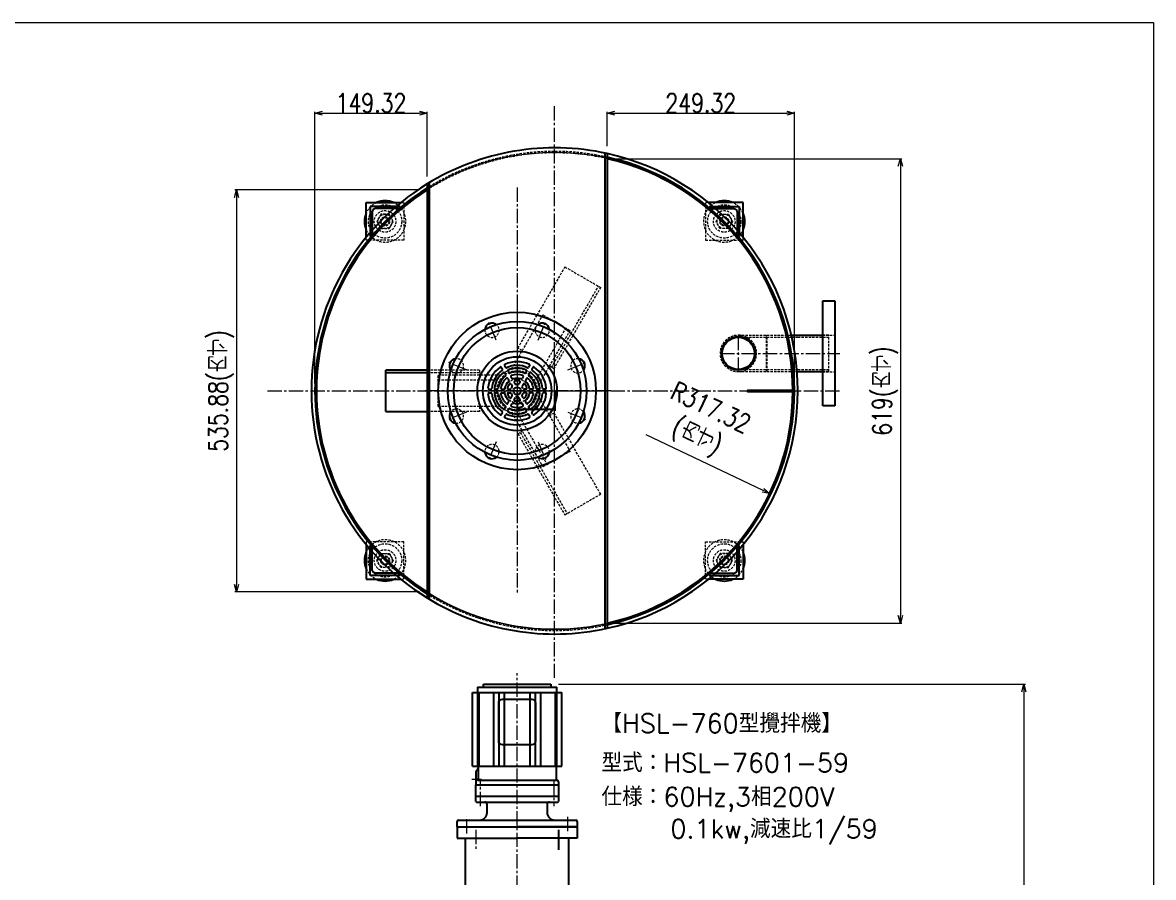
# Model space of a CAD drawing. Header units: millimetres. Extents: x 0 to 51411, y 0 to 16902.
# Drawn here: x 9935 to 11442, y 7975 to 9114 of the extents above; entities that cross this region are included whole.
import ezdxf

# ---------------------------------------------------------------- set-up
doc = ezdxf.new("R2010")
doc.units = ezdxf.units.MM
for name, pattern in [('CENTER2', [28.575, 19.05, -3.175, 3.175, -3.175]), ('HIDDEN', [9.525, 6.35, -3.175]), ('HIDDEN2', [4.7625, 3.175, -1.5875])]:
    doc.linetypes.add(name, pattern=pattern)
for name, color, linetype, lineweight in [('01_外形線', 7, 'Continuous', 25), ('03_かくれ線', 6, 'HIDDEN2', 13), ('04_中心線', 1, 'CENTER2', 9), ('07_寸法線', 3, 'Continuous', 9)]:
    doc.layers.add(name, color=color, linetype=linetype, lineweight=lineweight)
doc.layers.add('10_補助線', color=8, linetype='Continuous', lineweight=13, plot=False)
doc.styles.add('KSS_TXT', font='txt.shx', dxfattribs={"bigfont": 'extfont2.shx'})
doc.styles.add('寸法用', font='simplex.shx', dxfattribs={"width": 0.8, "bigfont": '@extfont2.shx'})
doc.dimstyles.new('機械製図用', dxfattribs={"dimtxt": 3.5, "dimasz": 3.5, "dimexe": 2, "dimexo": 0, "dimgap": 1.2, "dimtad": 1, "dimdsep": 46, "dimtxsty": '寸法用', "dimblk": 'OPEN30', "dimcen": 0, "dimclrd": 256, "dimclre": 256, "dimclrt": 7, "dimazin": 2, "dimtm": 1e-09, "dimtfac": 0.75, "dimtmove": 0, "dimatfit": 3, "dimldrblk": 'OPEN30', "dimfxl": 1, "dimlwd": -1, "dimlwe": -1, "dimarcsym": 0})

# ---------------------------------------------------------------- blocks, each defined once
blk = doc.blocks.new('_Open30')
at = {"color": 0, "linetype": 'ByBlock', "lineweight": -2}
for p, q in [((-1, 0.27), (0, 0)), ((0, 0), (-1, -0.27)), ((0, 0), (-1, 0))]:
    blk.add_line(p, q, dxfattribs=at)
blk = doc.blocks.new('*D1795')
at = {"layer": '07_寸法線', "transparency": 16777216}
for p, q in [((10649, 8231.9), (11271.2, 8231.9)), ((11269.2, 8221.9), (11269.2, 6174.8)), ((11023.2, 6164.8), (11271.2, 6164.8))]:
    blk.add_line(p, q, dxfattribs=at)
at = {"layer": 'Defpoints', "color": 0, "transparency": 16777216}
for p in [(10639, 8231.9), (11013.2, 6164.8), (11269.2, 6164.8)]:
    blk.add_point(p, dxfattribs=at)
at = {"layer": '07_寸法線', "transparency": 16777216, "xscale": 10, "yscale": 10, "zscale": 10}
for p, rotation in [((11269.2, 8231.9), 90), ((11269.2, 6164.8), 270)]:
    blk.add_blockref('_Open30', p, dxfattribs=dict(at, rotation=rotation))
at = {"layer": '07_寸法線', "color": 7, "transparency": 16777216, "insert": (11249, 7198.4), "char_height": 25, "attachment_point": 5, "rotation": 90, "style": '寸法用'}
blk.add_mtext('(2070)', dxfattribs=at)
blk = doc.blocks.new('L3×40×40')
for p, q in [((-3, 7.5), (-3, 38)), ((0, 40), (-1, 40)), ((0, 0), (0, 40)), ((-40, 0), (-40, 1)), ((-40, 0), (0, 0)), ((-38, 3), (-7.5, 3))]:
    blk.add_line(p, q)
for centre, radius, start, end in [((-1, 38), 2, 90, 180), ((-38, 1), 2, 90, 180), ((-7.5, 7.5), 4.5, 270, 0)]:
    blk.add_arc(centre, radius, start, end)
blk = doc.blocks.new('*D1803')
at = {"transparency": 16777216}
for p, q in [((10594, 8622.9), (10594, 8596.3)), ((10644, 8622.9), (10644, 8596.3)), ((10640.5, 8598.3), (10597.5, 8598.3))]:
    blk.add_line(p, q, dxfattribs=at)
at = {"layer": 'Defpoints', "color": 0, "transparency": 16777216}
for p in [(10594, 8622.9), (10644, 8622.9), (10594, 8598.3)]:
    blk.add_point(p, dxfattribs=at)
at = {"transparency": 16777216, "xscale": 3.5, "yscale": 3.5, "zscale": 3.5, "rotation": 180}
blk.add_blockref('_Open30', (10594, 8598.3), dxfattribs=at)
at = {"transparency": 16777216, "xscale": 3.5, "yscale": 3.5, "zscale": 3.5}
blk.add_blockref('_Open30', (10644, 8598.3), dxfattribs=at)
at = {"color": 7, "transparency": 16777216, "insert": (10619, 8601.2), "char_height": 3.5, "attachment_point": 5, "style": '寸法用'}
blk.add_mtext('50', dxfattribs=at)
blk = doc.blocks.new('*D1811')
at = {"layer": '07_寸法線', "transparency": 16777216}
for p, q in [((10714, 8949.2), (10714, 8995)), ((10963.3, 8632.9), (10963.3, 8995)), ((10724, 8993), (10953.3, 8993))]:
    blk.add_line(p, q, dxfattribs=at)
at = {"layer": 'Defpoints', "color": 0, "transparency": 16777216}
for p in [(10963.3, 8993), (10714, 8939.2), (10963.3, 8622.9)]:
    blk.add_point(p, dxfattribs=at)
at = {"layer": '07_寸法線', "transparency": 16777216, "xscale": 10, "yscale": 10, "zscale": 10, "rotation": 180}
blk.add_blockref('_Open30', (10714, 8993), dxfattribs=at)
at = {"layer": '07_寸法線', "transparency": 16777216, "xscale": 10, "yscale": 10, "zscale": 10}
blk.add_blockref('_Open30', (10963.3, 8993), dxfattribs=at)
at = {"layer": '07_寸法線', "color": 7, "transparency": 16777216, "insert": (10838.6, 9006.7), "char_height": 25, "attachment_point": 5, "style": '寸法用'}
blk.add_mtext('249.32', dxfattribs=at)
blk = doc.blocks.new('*D1812')
at = {"layer": '07_寸法線', "transparency": 16777216}
for p, q in [((10324.7, 8632.9), (10324.7, 8995)), ((10474, 8908.7), (10474, 8995)), ((10334.7, 8993), (10464, 8993))]:
    blk.add_line(p, q, dxfattribs=at)
at = {"layer": 'Defpoints', "color": 0, "transparency": 16777216}
for p in [(10474, 8993), (10474, 8898.7), (10324.7, 8622.9)]:
    blk.add_point(p, dxfattribs=at)
at = {"layer": '07_寸法線', "transparency": 16777216, "xscale": 10, "yscale": 10, "zscale": 10, "rotation": 180}
blk.add_blockref('_Open30', (10324.7, 8993), dxfattribs=at)
at = {"layer": '07_寸法線', "transparency": 16777216, "xscale": 10, "yscale": 10, "zscale": 10}
blk.add_blockref('_Open30', (10474, 8993), dxfattribs=at)
at = {"layer": '07_寸法線', "color": 7, "transparency": 16777216, "insert": (10399.3, 9006.7), "char_height": 25, "attachment_point": 5, "style": '寸法用'}
blk.add_mtext('149.32', dxfattribs=at)
blk = doc.blocks.new('*D1813')
at = {"layer": '07_寸法線', "transparency": 16777216}
for p, q in [((10724, 8932.4), (11106.5, 8932.4)), ((11104.5, 8922.4), (11104.5, 8323.4)), ((10724, 8313.4), (11106.5, 8313.4))]:
    blk.add_line(p, q, dxfattribs=at)
at = {"layer": 'Defpoints', "color": 0, "transparency": 16777216}
for p in [(10714, 8932.4), (10714, 8313.4), (11104.5, 8313.4)]:
    blk.add_point(p, dxfattribs=at)
at = {"layer": '07_寸法線', "transparency": 16777216, "xscale": 10, "yscale": 10, "zscale": 10}
for p, rotation in [((11104.5, 8932.4), 90), ((11104.5, 8313.4), 270)]:
    blk.add_blockref('_Open30', p, dxfattribs=dict(at, rotation=rotation))
at = {"layer": '07_寸法線', "color": 7, "transparency": 16777216, "insert": (11084.3, 8622.9), "char_height": 25, "attachment_point": 5, "rotation": 90, "style": '寸法用'}
blk.add_mtext('619(内寸)', dxfattribs=at)
blk = doc.blocks.new('*D1814')
at = {"layer": '07_寸法線', "transparency": 16777216}
for p, q in [((10464, 8890.8), (10218, 8890.8)), ((10220, 8880.8), (10220, 8365)), ((10464, 8355), (10218, 8355))]:
    blk.add_line(p, q, dxfattribs=at)
at = {"layer": 'Defpoints', "color": 0, "transparency": 16777216}
for p in [(10474, 8890.8), (10220, 8355), (10474, 8355)]:
    blk.add_point(p, dxfattribs=at)
at = {"layer": '07_寸法線', "transparency": 16777216, "xscale": 10, "yscale": 10, "zscale": 10}
for p, rotation in [((10220, 8890.8), 90), ((10220, 8355), 270)]:
    blk.add_blockref('_Open30', p, dxfattribs=dict(at, rotation=rotation))
at = {"layer": '07_寸法線', "color": 7, "transparency": 16777216, "insert": (10199.8, 8622.9), "char_height": 25, "attachment_point": 5, "rotation": 90, "style": '寸法用'}
blk.add_mtext('535.88(内寸)', dxfattribs=at)
blk = doc.blocks.new('*D1815')
at = {"layer": '07_寸法線', "transparency": 16777216}
blk.add_line((10765.4, 8565), (10921.4, 8490.6), dxfattribs=at)
blk.add_arc((10644, 8622.9), 317.3, 237.606, 334.8656, dxfattribs=at)
at = {"layer": 'Defpoints', "color": 0, "transparency": 16777216}
for p in [(10644, 8622.9), (10930.4, 8486.3)]:
    blk.add_point(p, dxfattribs=at)
at = {"layer": '07_寸法線', "transparency": 16777216, "xscale": 10, "yscale": 10, "zscale": 10, "rotation": 334.5044658843929}
blk.add_blockref('_Open30', (10930.4, 8486.3), dxfattribs=at)
at = {"layer": '07_寸法線', "color": 7, "transparency": 16777216, "insert": (10841.2, 8578.6), "char_height": 25, "attachment_point": 5, "rotation": 334.5045, "style": '寸法用'}
blk.add_mtext('R317.32\\P(内寸)', dxfattribs=at)

msp = doc.modelspace()

# ---------------------------------------------------------------- linework, layer by layer
for centre, radius in [((10593.986, 8622.892), 105), ((10593.986, 8622.892), 92.5), ((10593.986, 8622.892), 84.5), ((10888.935, 8672.892), 22.5), ((10593.986, 8622.892), 53), ((10593.986, 8622.892), 45.612)]:
    msp.add_circle(centre, radius)
at = {"layer": '01_外形線'}
for p, q in [((10710.986, 8939.889), (10710.986, 8305.895)), ((10713.986, 8939.24), (10713.986, 8306.544)), ((10473.986, 8898.71), (10473.986, 8347.073)), ((10476.986, 8900.537), (10476.986, 8345.246)), ((10393.038, 8873.84), (10439.044, 8873.84)), ((10393.038, 8827.834), (10393.038, 8873.84)), ((10894.933, 8873.84), (10848.927, 8873.84)), ((10894.933, 8827.834), (10894.933, 8873.84)), ((11001.031, 8602.892), (11001.031, 8742.892)), ((11001.031, 8742.892), (11017.031, 8742.892)), ((11017.031, 8742.892), (11017.031, 8602.892)), ((10959.351, 8697.192), (11001.031, 8697.192)), ((10418.986, 8595.289), (10418.986, 8650.495)), ((10473.986, 8650.495), (10418.986, 8650.495)), ((10473.986, 8646.959), (10418.986, 8646.959)), ((10572.901, 8654.411), (10574.408, 8651.801)), ((10577.175, 8647.009), (10578.687, 8644.39)), ((10577.231, 8656.911), (10578.738, 8654.301)), ((10581.505, 8649.509), (10583.017, 8646.89)), ((10606.466, 8649.509), (10604.954, 8646.89)), ((10610.74, 8656.911), (10609.233, 8654.301)), ((10610.796, 8647.009), (10609.285, 8644.39)), ((10615.07, 8654.411), (10613.563, 8651.801)), ((10966.965, 8648.592), (11001.031, 8648.592)), ((10581.467, 8639.574), (10582.992, 8636.933)), ((10585.797, 8642.074), (10587.322, 8639.433)), ((10585.82, 8632.034), (10587.405, 8629.29)), ((10590.151, 8634.534), (10591.735, 8631.79)), ((10597.82, 8634.534), (10596.236, 8631.79)), ((10602.151, 8632.034), (10600.566, 8629.29)), ((10602.174, 8642.074), (10600.649, 8639.433)), ((10606.504, 8639.574), (10604.979, 8636.933)), ((10556.147, 8625.392), (10559.161, 8625.392)), ((10556.147, 8620.392), (10559.161, 8620.392)), ((10564.694, 8625.392), (10567.718, 8625.392)), ((10564.694, 8620.392), (10567.718, 8620.392)), ((10573.279, 8625.392), (10576.329, 8625.392)), ((10573.279, 8620.392), (10576.329, 8620.392)), ((10581.986, 8625.392), (10585.154, 8625.392)), ((10581.986, 8620.392), (10585.154, 8620.392)), ((10605.986, 8625.392), (10602.817, 8625.392)), ((10605.986, 8620.392), (10602.817, 8620.392)), ((10614.692, 8625.392), (10611.642, 8625.392)), ((10614.692, 8620.392), (10611.642, 8620.392)), ((10623.277, 8625.392), (10620.253, 8625.392)), ((10623.277, 8620.392), (10620.253, 8620.392)), ((10631.824, 8625.392), (10628.81, 8625.392)), ((10631.824, 8620.392), (10628.81, 8620.392)), ((10581.467, 8606.21), (10582.992, 8608.851)), ((10585.797, 8603.71), (10587.322, 8606.351)), ((10585.82, 8613.749), (10587.405, 8616.493)), ((10590.151, 8611.249), (10591.735, 8613.993)), ((10597.82, 8611.249), (10596.236, 8613.993)), ((10602.151, 8613.749), (10600.566, 8616.493)), ((10602.174, 8603.71), (10600.649, 8606.351)), ((10606.504, 8606.21), (10604.979, 8608.851)), ((11017.031, 8602.892), (11001.031, 8602.892)), ((10418.986, 8595.289), (10473.986, 8595.289)), ((10572.901, 8591.373), (10574.408, 8593.983)), ((10577.175, 8598.774), (10578.687, 8601.393)), ((10577.231, 8588.873), (10578.738, 8591.483)), ((10581.505, 8596.274), (10583.017, 8598.893)), ((10606.466, 8596.274), (10604.954, 8598.893)), ((10610.74, 8588.873), (10609.233, 8591.483)), ((10610.796, 8598.774), (10609.285, 8601.393)), ((10615.07, 8591.373), (10613.563, 8593.983)), ((10393.038, 8417.95), (10393.038, 8371.944)), ((10894.933, 8417.95), (10894.933, 8371.944)), ((10393.038, 8371.944), (10439.044, 8371.944)), ((10894.933, 8371.944), (10848.927, 8371.944)), ((10541.236, 8227.906), (10646.736, 8227.906)), ((10541.236, 8227.906), (10541.236, 8220.905)), ((10548.986, 8231.906), (10638.985, 8231.906)), ((10548.986, 8227.906), (10548.986, 8231.906)), ((10638.985, 8231.906), (10638.985, 8227.906)), ((10646.736, 8220.906), (10646.736, 8227.906)), ((10534.486, 8220.906), (10653.486, 8220.906)), ((10534.486, 8122.906), (10534.486, 8220.906)), ((10541.557, 8122.906), (10541.557, 8220.906)), ((10541.877, 8122.906), (10541.877, 8220.906)), ((10543.455, 8122.906), (10543.455, 8220.906)), ((10562.986, 8122.906), (10562.986, 8220.906)), ((10569.986, 8122.906), (10569.986, 8220.906)), ((10613.986, 8211.716), (10573.986, 8211.716)), ((10576.986, 8122.906), (10576.986, 8220.906)), ((10610.985, 8220.906), (10610.985, 8122.906)), ((10617.985, 8220.906), (10617.985, 8122.906)), ((10624.985, 8220.906), (10624.985, 8122.906)), ((10644.516, 8220.906), (10644.516, 8122.906)), ((10646.095, 8220.906), (10646.095, 8122.906)), ((10646.414, 8220.906), (10646.414, 8122.906)), ((10653.486, 8122.906), (10653.486, 8220.906)), ((10568.986, 8206.716), (10568.986, 8156.716)), ((10618.986, 8156.716), (10618.986, 8206.716)), ((10573.986, 8151.716), (10613.986, 8151.716)), ((10534.486, 8122.906), (10653.486, 8122.906)), ((10541.986, 8122.906), (10541.986, 8105.779)), ((10645.986, 8122.906), (10645.986, 8105.779)), ((10538.986, 8114.906), (10538.986, 8097.906)), ((10538.986, 8097.906), (10648.986, 8097.906)), ((10538.986, 8075.906), (10538.986, 8097.906)), ((10541.986, 8103.906), (10645.986, 8103.906)), ((10648.986, 8101.906), (10648.986, 8097.906)), ((10648.986, 8097.906), (10648.986, 8075.906)), ((10538.986, 8082.906), (10593.986, 8082.906)), ((10539.986, 8074.906), (10593.986, 8074.906)), ((10593.986, 8082.906), (10648.986, 8082.906)), ((10593.986, 8074.906), (10647.986, 8074.906)), ((10553.986, 8060.906), (10553.986, 8071.906)), ((10633.986, 8071.906), (10633.986, 8060.906)), ((10513.986, 8041.906), (10513.986, 8048.906)), ((10515.986, 8050.906), (10593.986, 8050.906)), ((10593.986, 8050.906), (10671.985, 8050.906)), ((10673.985, 8048.906), (10673.985, 8041.906)), ((10513.986, 8041.906), (10513.986, 8026.906)), ((10513.986, 8041.906), (10593.986, 8041.906)), ((10513.986, 8041.906), (10593.986, 8041.906)), ((10513.986, 8041.906), (10593.986, 8041.906)), ((10513.986, 8041.906), (10593.986, 8041.906)), ((10673.985, 8041.906), (10593.986, 8041.906)), ((10593.986, 8041.906), (10673.985, 8041.906)), ((10673.985, 8041.906), (10593.986, 8041.906)), ((10593.986, 8041.906), (10673.985, 8041.906)), ((10648.986, 8037.906), (10648.986, 8011.406)), ((10673.985, 8041.906), (10673.985, 8026.906)), ((10513.986, 8026.906), (10593.986, 8026.906)), ((10524.986, 7943.906), (10524.986, 8026.906)), ((10524.986, 8026.906), (10544.486, 8026.906)), ((10673.985, 8026.906), (10593.986, 8026.906)), ((10662.986, 8026.906), (10643.486, 8026.906)), ((10662.986, 7943.906), (10662.986, 8026.906))]:
    msp.add_line(p, q, dxfattribs=at)
msp.add_lwpolyline([(10961.303, 8623.892), (10961.303, 8621.892), (10901.303, 8621.892), (10901.303, 8623.892)], close=True, dxfattribs=at)
for centre, radius in [((10593.986, 8622.892), 105), ((10888.685, 8672.892), 21.5), ((10593.986, 8622.892), 5)]:
    msp.add_circle(centre, radius, dxfattribs=at)
for centre, radius, start, end in [((10643.986, 8622.892), 324, 77.5229, 121.647468), ((10643.986, 8622.892), 324, 282.4771, 77.5229), ((10643.986, 8622.892), 319.319, 282.66301, 77.33699), ((10643.986, 8622.892), 317.319, 282.74416, 77.25584), ((10643.986, 8622.892), 324, 121.647468, 238.352532), ((10643.986, 8622.892), 319.319, 122.166577, 237.833423), ((10643.986, 8622.892), 317.319, 122.393979, 237.606021), ((10418.038, 8848.847), 27.5, 65.34099, 114.65901), ((10869.933, 8848.847), 27.5, 65.34099, 114.65901), ((10418.144, 8848.741), 27.5, 155.915531, 204.084469), ((10869.827, 8848.741), 27.5, 335.915531, 24.084469), ((10560.501, 8703.731), 9.5, 50.41646, 173.35197), ((10627.47, 8703.731), 9.5, 6.64803, 129.58354), ((10513.146, 8656.377), 9.5, 95.41646, 218.35197), ((10674.825, 8656.377), 9.5, 321.64803, 84.58354), ((10593.986, 8622.892), 39, 125.284733, 174.715267), ((10593.986, 8622.892), 34, 125.73917, 174.26083), ((10593.986, 8622.892), 30.5, 126.813854, 173.186146), ((10572.035, 8653.911), 1, 30, 125.284733), ((10573.542, 8651.301), 1, 305.73917, 30), ((10576.309, 8646.509), 1, 30, 126.813854), ((10578.097, 8657.411), 1, 114.715267, 210), ((10593.986, 8622.892), 39, 65.284733, 114.715267), ((10579.604, 8654.801), 1, 210, 294.26083), ((10593.986, 8622.892), 34, 65.73917, 114.26083), ((10582.371, 8650.009), 1, 113.186146, 210), ((10593.986, 8622.892), 30.5, 66.813854, 113.186146), ((10583.883, 8647.39), 1, 210, 292.410458), ((10593.986, 8622.892), 25.5, 67.589542, 112.410458), ((10604.088, 8647.39), 1, 247.589542, 330), ((10605.6, 8650.009), 1, 330, 66.813854), ((10608.367, 8654.801), 1, 245.73917, 330), ((10609.874, 8657.411), 1, 330, 65.284733), ((10611.662, 8646.509), 1, 53.186146, 150), ((10593.986, 8622.892), 30.5, 6.813854, 53.186146), ((10614.429, 8651.301), 1, 150, 234.26083), ((10593.986, 8622.892), 34, 5.73917, 54.26083), ((10615.936, 8653.911), 1, 54.715267, 150), ((10593.986, 8622.892), 39, 5.284733, 54.715267), ((10593.986, 8622.892), 25.5, 127.589542, 172.410458), ((10593.986, 8622.892), 22, 129.594068, 170.405932), ((10593.986, 8622.892), 17, 131.212271, 168.787729), ((10577.821, 8643.89), 1, 307.589542, 30), ((10580.601, 8639.074), 1, 30, 129.594068), ((10593.986, 8622.892), 13.5, 136.260205, 163.739795), ((10582.126, 8636.433), 1, 311.212271, 30), ((10584.954, 8631.534), 1, 30, 136.260205), ((10586.663, 8642.574), 1, 110.405932, 210), ((10593.986, 8622.892), 22, 69.594068, 110.405932), ((10588.188, 8639.933), 1, 210, 288.787729), ((10593.986, 8622.892), 17, 71.212271, 108.787729), ((10591.017, 8635.034), 1, 103.739795, 210), ((10593.986, 8622.892), 13.5, 76.260205, 103.739795), ((10596.954, 8635.034), 1, 330, 76.260205), ((10599.783, 8639.933), 1, 251.212271, 330), ((10601.308, 8642.574), 1, 330, 69.594068), ((10603.017, 8631.534), 1, 43.739795, 150), ((10593.986, 8622.892), 13.5, 16.260205, 43.739795), ((10605.845, 8636.433), 1, 150, 228.787729), ((10593.986, 8622.892), 17, 11.212271, 48.787729), ((10607.37, 8639.074), 1, 50.405932, 150), ((10593.986, 8622.892), 22, 9.594068, 50.405932), ((10610.151, 8643.89), 1, 150, 232.410458), ((10593.986, 8622.892), 25.5, 7.589542, 52.410458), ((10556.147, 8626.392), 1, 174.715267, 270), ((10556.147, 8619.392), 1, 90, 185.284733), ((10593.986, 8622.892), 39, 185.284733, 234.715267), ((10559.161, 8626.392), 1, 270, 354.26083), ((10559.161, 8619.392), 1, 5.73917, 90), ((10593.986, 8622.892), 34, 185.73917, 234.26083), ((10564.694, 8626.392), 1, 173.186146, 270), ((10564.694, 8619.392), 1, 90, 186.813854), ((10593.986, 8622.892), 30.5, 186.813854, 233.186146), ((10567.718, 8626.392), 1, 270, 352.410458), ((10567.718, 8619.392), 1, 7.589542, 90), ((10593.986, 8622.892), 25.5, 187.589542, 232.410458), ((10573.279, 8626.392), 1, 170.405932, 270), ((10573.279, 8619.392), 1, 90, 189.594068), ((10593.986, 8622.892), 22, 189.594068, 230.405932), ((10576.329, 8626.392), 1, 270, 348.787729), ((10576.329, 8619.392), 1, 11.212271, 90), ((10593.986, 8622.892), 17, 191.212271, 228.787729), ((10581.986, 8626.392), 1, 163.739795, 270), ((10581.986, 8619.392), 1, 90, 196.260205), ((10593.986, 8622.892), 13.5, 196.260205, 223.739795), ((10585.154, 8626.392), 1, 270, 338.381728), ((10585.154, 8619.392), 1, 21.618272, 90), ((10593.986, 8622.892), 8.5, 141.618272, 158.381728), ((10593.986, 8622.892), 8.5, 201.618272, 218.381728), ((10586.539, 8628.79), 1, 321.618272, 30), ((10586.539, 8616.993), 1, 330, 38.381728), ((10592.601, 8632.29), 1, 210, 278.381728), ((10593.986, 8622.892), 8.5, 81.618272, 98.381728), ((10595.37, 8632.29), 1, 261.618272, 330), ((10601.433, 8628.79), 1, 150, 218.381728), ((10601.433, 8616.993), 1, 141.618272, 210), ((10593.986, 8622.892), 8.5, 21.618272, 38.381728), ((10593.986, 8622.892), 8.5, 321.618272, 338.381728), ((10602.817, 8626.392), 1, 201.618272, 270), ((10602.817, 8619.392), 1, 90, 158.381728), ((10593.986, 8622.892), 13.5, 316.260205, 343.739795), ((10593.986, 8622.892), 17, 311.212271, 348.787729), ((10605.986, 8626.392), 1, 270, 16.260205), ((10605.986, 8619.392), 1, 343.739795, 90), ((10593.986, 8622.892), 22, 309.594068, 350.405932), ((10593.986, 8622.892), 25.5, 307.589542, 352.410458), ((10611.642, 8626.392), 1, 191.212271, 270), ((10611.642, 8619.392), 1, 90, 168.787729), ((10593.986, 8622.892), 30.5, 306.813854, 353.186146), ((10593.986, 8622.892), 34, 305.73917, 354.26083), ((10614.692, 8626.392), 1, 270, 9.594068), ((10614.692, 8619.392), 1, 350.405932, 90), ((10593.986, 8622.892), 39, 305.284733, 354.715267), ((10620.253, 8626.392), 1, 187.589542, 270), ((10620.253, 8619.392), 1, 90, 172.410458), ((10623.277, 8626.392), 1, 270, 6.813854), ((10623.277, 8619.392), 1, 353.186146, 90), ((10628.81, 8626.392), 1, 185.73917, 270), ((10628.81, 8619.392), 1, 90, 174.26083), ((10631.824, 8626.392), 1, 270, 5.284733), ((10631.824, 8619.392), 1, 354.715267, 90), ((10577.821, 8601.893), 1, 330, 52.410458), ((10580.601, 8606.71), 1, 230.405932, 330), ((10582.126, 8609.351), 1, 330, 48.787729), ((10584.954, 8614.249), 1, 223.739795, 330), ((10586.663, 8603.21), 1, 150, 249.594068), ((10593.986, 8622.892), 22, 249.594068, 290.405932), ((10588.188, 8605.851), 1, 71.212271, 150), ((10593.986, 8622.892), 17, 251.212271, 288.787729), ((10591.017, 8610.749), 1, 150, 256.260205), ((10593.986, 8622.892), 13.5, 256.260205, 283.739795), ((10592.601, 8613.493), 1, 81.618272, 150), ((10593.986, 8622.892), 8.5, 261.618272, 278.381728), ((10595.37, 8613.493), 1, 30, 98.381728), ((10596.954, 8610.749), 1, 283.739795, 30), ((10599.783, 8605.851), 1, 30, 108.787729), ((10601.308, 8603.21), 1, 290.405932, 30), ((10603.017, 8614.249), 1, 210, 316.260205), ((10605.845, 8609.351), 1, 131.212271, 210), ((10607.37, 8606.71), 1, 210, 309.594068), ((10610.151, 8601.893), 1, 127.589542, 210), ((10513.146, 8589.407), 9.5, 141.64803, 264.58354), ((10572.035, 8591.873), 1, 234.715267, 330), ((10573.542, 8594.483), 1, 330, 54.26083), ((10576.309, 8599.274), 1, 233.186146, 330), ((10578.097, 8588.373), 1, 150, 245.284733), ((10593.986, 8622.892), 39, 245.284733, 294.715267), ((10579.604, 8590.983), 1, 65.73917, 150), ((10593.986, 8622.892), 34, 245.73917, 294.26083), ((10582.371, 8595.774), 1, 150, 246.813854), ((10593.986, 8622.892), 30.5, 246.813854, 293.186146), ((10583.883, 8598.393), 1, 67.589542, 150), ((10593.986, 8622.892), 25.5, 247.589542, 292.410458), ((10604.088, 8598.393), 1, 30, 112.410458), ((10605.6, 8595.774), 1, 293.186146, 30), ((10608.367, 8590.983), 1, 30, 114.26083), ((10609.874, 8588.373), 1, 294.715267, 30), ((10611.662, 8599.274), 1, 210, 306.813854), ((10614.429, 8594.483), 1, 125.73917, 210), ((10615.936, 8591.873), 1, 210, 305.284733), ((10674.825, 8589.407), 9.5, 275.41646, 38.35197), ((10560.501, 8542.052), 9.5, 186.64803, 309.58354), ((10627.47, 8542.052), 9.5, 230.41646, 353.35197), ((10418.144, 8397.042), 27.5, 155.915531, 204.084469), ((10869.827, 8397.042), 27.5, 335.915531, 24.084469), ((10418.038, 8396.936), 27.5, 245.34099, 294.65901), ((10869.933, 8396.936), 27.5, 245.34099, 294.65901), ((10643.986, 8622.892), 324, 238.352532, 282.4771), ((10573.986, 8206.716), 5, 90, 180), ((10613.986, 8206.716), 5, 0, 90), ((10573.986, 8156.716), 5, 180, 270), ((10613.986, 8156.716), 5, 270, 0), ((10538.986, 8120.102), 3, 300.00026, 0), ((10541.986, 8114.906), 3, 120.000256, 180), ((10539.986, 8105.779), 2, 284.47729, 0), ((10647.986, 8105.779), 2, 180, 255.52271), ((10540.986, 8101.906), 2, 104.477292, 180), ((10646.986, 8101.906), 2, 0, 75.52271), ((10539.986, 8075.906), 1, 180, 270), ((10550.986, 8071.906), 3, 0, 90), ((10636.986, 8071.906), 3, 90, 180), ((10647.986, 8075.906), 1, 270, 0), ((10543.986, 8060.906), 10, 270, 0), ((10643.986, 8060.906), 10, 180, 270), ((10515.986, 8048.906), 2, 90, 180), ((10671.985, 8048.906), 2, 0, 90)]:
    msp.add_arc(centre, radius, start, end, dxfattribs=at)
at = {"layer": '03_かくれ線'}
for p, q in [((10439.044, 8873.84), (10443.038, 8873.84)), ((10443.038, 8873.84), (10443.038, 8823.84)), ((10844.933, 8873.84), (10844.933, 8823.84)), ((10848.927, 8873.84), (10844.933, 8873.84)), ((10412.553, 8858.34), (10407.068, 8848.84)), ((10423.523, 8858.34), (10412.553, 8858.34)), ((10429.007, 8848.84), (10423.523, 8858.34)), ((10858.964, 8848.84), (10864.449, 8858.34)), ((10864.449, 8858.34), (10875.418, 8858.34)), ((10875.418, 8858.34), (10880.903, 8848.84)), ((10407.068, 8848.84), (10412.553, 8839.34)), ((10423.523, 8839.34), (10429.007, 8848.84)), ((10864.449, 8839.34), (10858.964, 8848.84)), ((10880.903, 8848.84), (10875.418, 8839.34)), ((10393.038, 8823.84), (10393.038, 8827.834)), ((10412.553, 8839.34), (10423.523, 8839.34)), ((10875.418, 8839.34), (10864.449, 8839.34)), ((10894.933, 8823.84), (10894.933, 8827.834)), ((10443.038, 8823.84), (10393.038, 8823.84)), ((10844.933, 8823.84), (10894.933, 8823.84)), ((10888.685, 8697.192), (10959.351, 8697.192)), ((10888.685, 8694.392), (10968.087, 8694.392)), ((10927.035, 8695.992), (10926.256, 8697.214)), ((10926.263, 8648.792), (10926.263, 8697.014)), ((10927.035, 8648.592), (10927.035, 8697.192)), ((10968.087, 8694.392), (11009.031, 8694.392)), ((11001.031, 8697.442), (11017.031, 8697.442)), ((11009.031, 8697.192), (11001.031, 8697.192)), ((11009.031, 8648.592), (11009.031, 8697.192)), ((10888.685, 8651.392), (10968.087, 8651.392)), ((10888.685, 8648.592), (10966.965, 8648.592)), ((10926.273, 8648.596), (10927.035, 8649.792)), ((10968.087, 8651.392), (11009.031, 8651.392)), ((11009.031, 8648.592), (11001.031, 8648.592)), ((11001.031, 8648.342), (11017.031, 8648.342)), ((10488.986, 8643.751), (10491.078, 8643.751)), ((10488.986, 8637.387), (10489.991, 8637.387)), ((10563.986, 8622.892), (10623.986, 8622.892)), ((10488.986, 8602.032), (10491.078, 8602.032)), ((10443.038, 8421.944), (10393.038, 8421.944)), ((10393.038, 8421.944), (10393.038, 8417.95)), ((10443.038, 8371.944), (10443.038, 8421.944)), ((10844.933, 8371.944), (10844.933, 8421.944)), ((10844.933, 8421.944), (10894.933, 8421.944)), ((10894.933, 8421.944), (10894.933, 8417.95)), ((10407.068, 8396.944), (10412.553, 8406.444)), ((10412.553, 8406.444), (10423.523, 8406.444)), ((10423.523, 8406.444), (10429.007, 8396.944)), ((10864.449, 8406.444), (10858.964, 8396.944)), ((10875.418, 8406.444), (10864.449, 8406.444)), ((10880.903, 8396.944), (10875.418, 8406.444)), ((10412.553, 8387.444), (10407.068, 8396.944)), ((10429.007, 8396.944), (10423.523, 8387.444)), ((10858.964, 8396.944), (10864.449, 8387.444)), ((10875.418, 8387.444), (10880.903, 8396.944)), ((10423.523, 8387.444), (10412.553, 8387.444)), ((10864.449, 8387.444), (10875.418, 8387.444)), ((10439.044, 8371.944), (10443.038, 8371.944)), ((10848.927, 8371.944), (10844.933, 8371.944))]:
    msp.add_line(p, q, dxfattribs=at)
at = {"layer": '03_かくれ線', "transparency": 33554559}
for p, q in [((10657.58, 8788.248), (10620.734, 8724.428)), ((10657.58, 8788.248), (10705.391, 8760.645)), ((10665.931, 8699.37), (10702.329, 8762.412)), ((10668.544, 8696.824), (10705.391, 8760.645)), ((10586.701, 8651.994), (10627.374, 8722.442)), ((10595.08, 8679.995), (10620.734, 8724.428)), ((10628.421, 8724.254), (10627.374, 8722.442)), ((10628.421, 8724.254), (10664.551, 8703.395)), ((10619.672, 8638.39), (10658.536, 8705.706)), ((10622.831, 8631.134), (10663.504, 8701.582)), ((10639.829, 8654.159), (10665.931, 8699.37)), ((10642.891, 8652.391), (10668.544, 8696.824)), ((10659.039, 8706.577), (10658.536, 8705.706)), ((10664.551, 8703.395), (10663.504, 8701.582)), ((10600.921, 8676.623), (10595.08, 8679.995)), ((10543.986, 8650.495), (10473.986, 8650.495)), ((10543.986, 8646.959), (10473.986, 8646.959)), ((10543.986, 8650.495), (10543.986, 8643.751)), ((10593.986, 8652.892), (10593.986, 8592.892)), ((10642.891, 8652.391), (10637.051, 8655.763)), ((10488.986, 8602.032), (10488.986, 8643.751)), ((10567.72, 8637.387), (10489.991, 8637.387)), ((10572.425, 8643.751), (10491.078, 8643.751)), ((10572.425, 8602.032), (10491.078, 8602.032)), ((10543.986, 8602.032), (10543.986, 8595.289)), ((10622.831, 8614.649), (10663.504, 8544.201)), ((10543.986, 8595.289), (10473.986, 8595.289)), ((10586.701, 8593.79), (10627.374, 8523.342)), ((10594.565, 8592.897), (10633.429, 8525.582)), ((10637.051, 8590.02), (10642.891, 8593.392)), ((10642.891, 8593.392), (10668.544, 8548.959)), ((10595.08, 8565.789), (10600.921, 8569.161)), ((10595.08, 8565.789), (10620.734, 8521.356)), ((10598.142, 8567.557), (10624.245, 8522.346)), ((10664.551, 8542.389), (10628.421, 8521.529)), ((10664.551, 8542.389), (10663.504, 8544.201)), ((10705.391, 8485.139), (10668.544, 8548.959)), ((10620.734, 8521.356), (10657.58, 8457.536)), ((10624.245, 8522.346), (10660.642, 8459.303)), ((10628.421, 8521.529), (10627.374, 8523.342)), ((10633.932, 8524.711), (10633.429, 8525.582)), ((10705.391, 8485.139), (10657.58, 8457.536))]:
    msp.add_line(p, q, dxfattribs=at)
at = {"layer": '03_かくれ線'}
for centre, radius in [((10418.038, 8848.847), 22.219), ((10418.038, 8848.84), 14.392), ((10418.038, 8848.84), 9.5), ((10869.933, 8848.847), 22.219), ((10869.933, 8848.84), 14.392), ((10869.933, 8848.84), 9.5), ((10418.038, 8848.84), 6), ((10418.038, 8848.84), 5.053), ((10869.933, 8848.84), 6), ((10869.933, 8848.84), 5.053), ((10418.038, 8396.936), 22.219), ((10418.038, 8396.944), 14.392), ((10418.038, 8396.944), 9.5), ((10869.933, 8396.936), 22.219), ((10869.933, 8396.944), 14.392), ((10869.933, 8396.944), 9.5), ((10418.038, 8396.944), 6), ((10418.038, 8396.944), 5.053), ((10869.933, 8396.944), 6), ((10869.933, 8396.944), 5.053)]:
    msp.add_circle(centre, radius, dxfattribs=at)
at = {"layer": '03_かくれ線', "transparency": 33554559}
for radius in [30, 27, 16]:
    msp.add_circle((10593.986, 8622.892), radius, dxfattribs=at)
at = {"layer": '03_かくれ線'}
for centre, radius, start, end in [((10643.986, 8622.892), 324, 77.5229, 121.647468), ((10643.986, 8622.892), 319.319, 77.33699, 122.166577), ((10643.986, 8622.892), 317.319, 77.25584, 122.393979), ((10418.144, 8848.734), 27.5, 204.06961, 64.650638), ((10418.144, 8848.741), 27.5, 114.124315, 155.915531), ((10869.827, 8848.734), 27.5, 115.349362, 335.93039), ((10869.827, 8848.741), 27.5, 24.084469, 65.875685), ((10560.501, 8703.731), 9.5, 173.35197, 50.41646), ((10627.47, 8703.731), 9.5, 129.58354, 6.64803), ((10888.685, 8672.892), 24.3, 186.12457, 180), ((10513.146, 8656.377), 9.5, 218.35197, 95.41646), ((10674.825, 8656.377), 9.5, 84.58354, 321.64803), ((10513.146, 8589.407), 9.5, 264.58354, 141.64803), ((10674.825, 8589.407), 9.5, 38.35197, 275.41646), ((10560.501, 8542.052), 9.5, 309.58354, 186.64803), ((10627.47, 8542.052), 9.5, 353.35197, 230.41646), ((10418.144, 8397.05), 27.5, 295.349362, 155.93039), ((10869.827, 8397.05), 27.5, 24.06961, 244.650638), ((10418.144, 8397.042), 27.5, 204.084469, 245.875685), ((10869.827, 8397.042), 27.5, 294.124315, 335.915531), ((10643.986, 8622.892), 317.319, 237.606021, 282.74416), ((10643.986, 8622.892), 319.319, 237.833423, 282.66301), ((10643.986, 8622.892), 324, 238.352532, 282.4771)]:
    msp.add_arc(centre, radius, start, end, dxfattribs=at)
at = {"layer": '04_中心線'}
for p, q in [((10643.986, 8240.309), (10643.986, 9005.475)), ((10593.986, 8894.185), (10593.986, 8351.599)), ((10593.986, 8747.892), (10593.986, 8497.892)), ((10566.068, 8690.614), (10555.189, 8716.954)), ((10621.904, 8690.614), (10632.782, 8716.954)), ((10888.685, 8648.592), (10888.685, 8697.192)), ((10526.358, 8651.037), (10500.04, 8661.971)), ((10643.986, 8572.892), (10643.986, 8672.892)), ((10661.613, 8651.037), (10687.931, 8661.971)), ((10864.385, 8672.892), (11023.691, 8672.892)), ((10261.402, 8622.892), (11026.569, 8622.892)), ((10718.986, 8622.892), (10468.986, 8622.892)), ((10553.986, 8622.892), (10633.986, 8622.892)), ((10593.986, 8622.892), (10693.986, 8622.892)), ((10526.358, 8594.746), (10500.04, 8583.812)), ((10661.613, 8594.746), (10687.931, 8583.812)), ((10566.068, 8555.17), (10555.189, 8528.829)), ((10621.904, 8555.17), (10632.782, 8528.829)), ((10593.986, 7757.906), (10593.986, 8246.906)), ((10533.487, 8105.406), (10546.584, 8105.406)), ((10544.986, 8069.636), (10544.986, 8102.974)), ((10642.986, 8102.974), (10642.986, 8069.636)), ((10526.986, 8032.906), (10526.986, 8055.349)), ((10660.985, 8055.349), (10660.985, 8032.906)), ((10538.986, 8037.906), (10538.986, 8011.406)), ((10648.986, 8037.906), (10648.986, 8011.406))]:
    msp.add_line(p, q, dxfattribs=at)
at = {"layer": '10_補助線'}
msp.add_circle((10643.986, 8622.892), 318.319, dxfattribs=at)
at = {"layer": 'Defpoints', "color": 3, "lineweight": 0}
msp.add_lwpolyline([(11441.611, 6055.762), (7087.165, 6055.762), (7087.165, 9113.807), (11441.611, 9113.807)], close=True, dxfattribs=at)

# ---------------------------------------------------------------- block references
at = {"layer": '01_外形線', "rotation": 180}
msp.add_blockref('L3×40×40', (10398.038, 8868.84), dxfattribs=at)
at = {"layer": '01_外形線', "xscale": -1, "rotation": 180}
msp.add_blockref('L3×40×40', (10889.933, 8868.84), dxfattribs=at)
at = {"layer": '01_外形線', "xscale": -1}
msp.add_blockref('L3×40×40', (10398.038, 8376.944), dxfattribs=at)
at = {"layer": '01_外形線'}
msp.add_blockref('L3×40×40', (10889.933, 8376.944), dxfattribs=at)

# ---------------------------------------------------------------- texts
at = {"linetype": 'HIDDEN', "char_height": 25, "attachment_point": 1, "style": 'KSS_TXT'}
for s, width, heights, insert in [('【HSL-760型攪拌機】', 338.30255, [37.155], (10706.324, 8192.411)), ('型式：HSL-7601-59', 347.15768, [0], (10706.324, 8139.875)), ('仕様：60Hz,3相200V', 498.95996, [0], (10706.324, 8094.566)), ('0.1kw,減速比1/59', 498.95996, [0], (10798.086, 8051.761))]:
    msp.add_mtext_dynamic_manual_height_columns(s, width=width, gutter_width=75, heights=heights, dxfattribs=dict(at, insert=insert))

# ---------------------------------------------------------------- dimensions: what is measured, and where the dimension line sits
dim = msp.add_linear_dim(base=(10593.986, 8598.267), p1=(10643.986, 8622.892), p2=(10593.986, 8622.892), dimstyle='機械製図用')
dim.commit()
dim.dimension.update_dxf_attribs({"geometry": '*D1803', "text_midpoint": (10618.986, 8601.217)})
at = {"layer": '07_寸法線'}
for base, p1, p2, picture, middle in [((10473.986, 8993.014), (10324.666, 8622.892), (10473.986, 8898.71), '*D1812', (10399.326, 9006.714)), ((10963.305, 8993.014), (10713.986, 8939.24), (10963.305, 8622.892), '*D1811', (10838.645, 9006.714))]:
    dim = msp.add_linear_dim(base=base, p1=p1, p2=p2, dimstyle='機械製図用', override={"dimtxt": 25, "dimasz": 10, "dimexo": 10}, dxfattribs=at)
    dim.commit()
    dim.dimension.update_dxf_attribs({"geometry": picture, "text_midpoint": middle})
for base, p1, p2, text, picture, middle in [((11104.525, 8313.39), (10713.986, 8932.394), (10713.986, 8313.39), '<>(内寸)', '*D1813', (11084.277, 8622.892)), ((10220.031, 8354.952), (10473.986, 8890.831), (10473.986, 8354.952), '<>(内寸)', '*D1814', (10199.783, 8622.892)), ((11269.239, 6164.806), (10638.985, 8231.906), (11013.186, 6164.806), '(2070)', '*D1795', (11248.992, 7198.356))]:
    dim = msp.add_linear_dim(base=base, p1=p1, p2=p2, angle=90, text=text, dimstyle='機械製図用', override={"dimtxt": 25, "dimasz": 10, "dimexo": 10}, dxfattribs=at)
    dim.commit()
    dim.dimension.update_dxf_attribs({"geometry": picture, "text_midpoint": middle})
dim = msp.add_radius_dim(center=(10643.986, 8622.892), mpoint=(10930.404, 8486.305), text='<>\\P(内寸)', dimstyle='機械製図用', override={"dimtxt": 25, "dimasz": 10, "dimgap": 5}, dxfattribs=at)
dim.commit()
dim.dimension.update_dxf_attribs({"geometry": '*D1815', "text_midpoint": (10821.887, 8538.054), "dimtype": 164})

doc.saveas('drawing.dxf')
